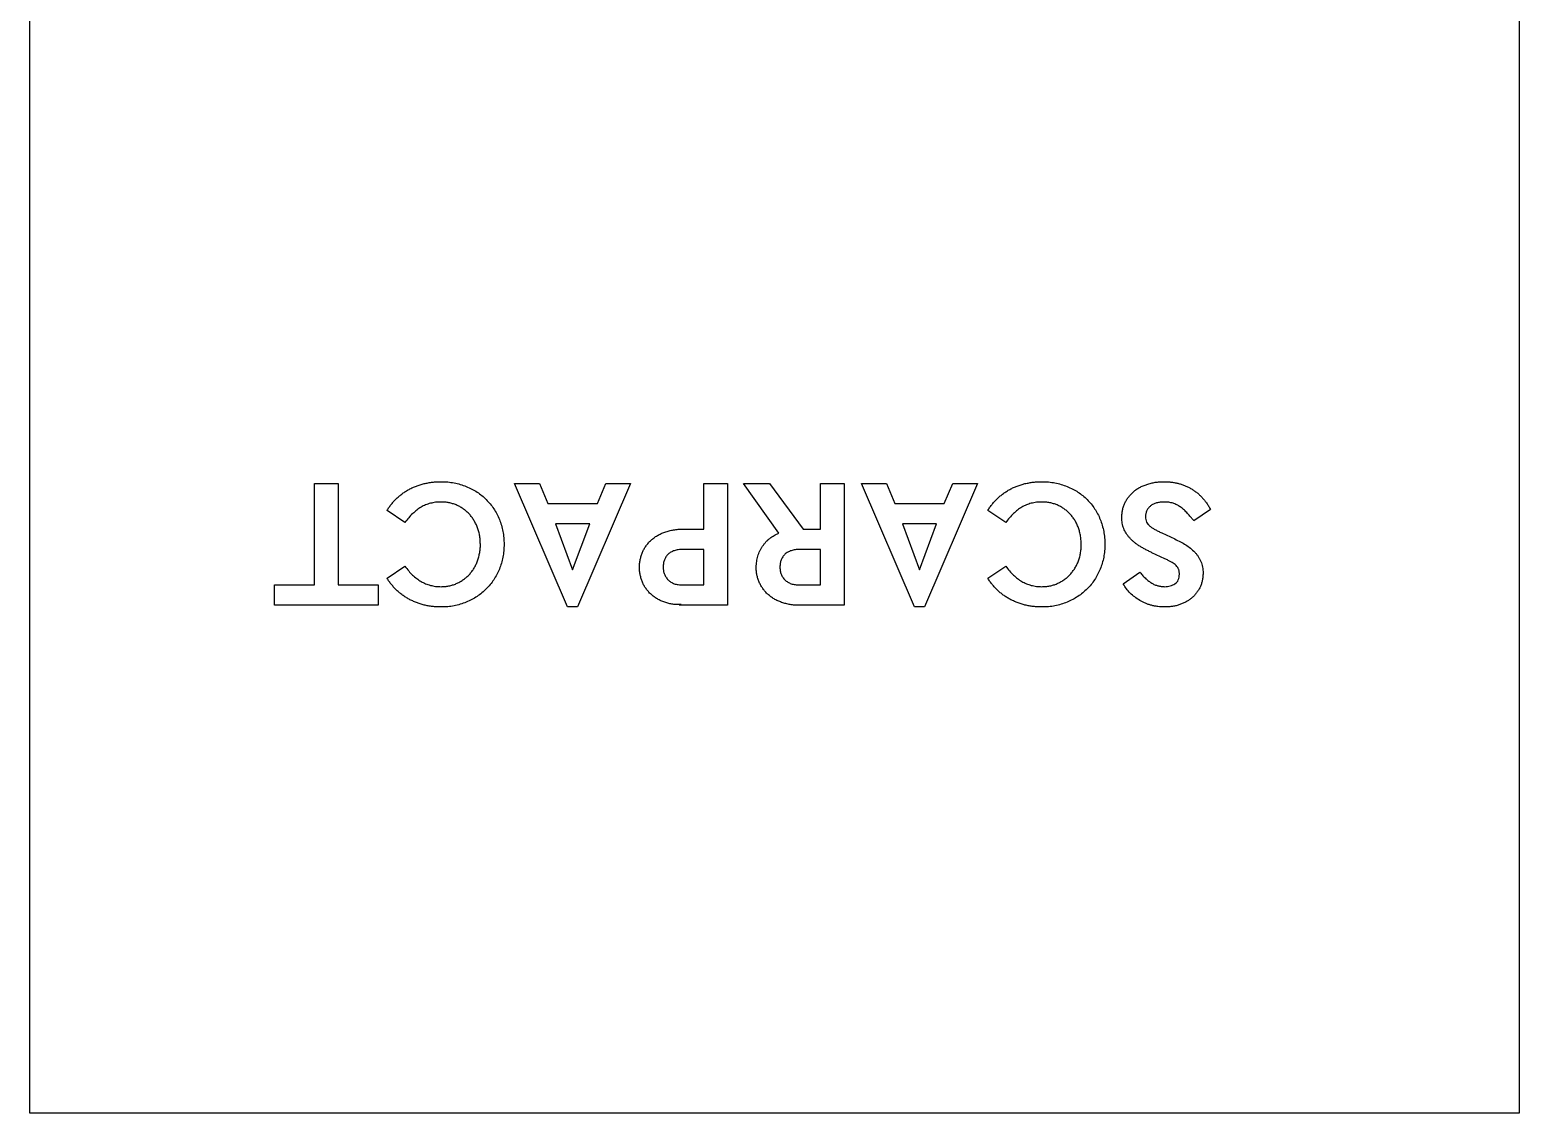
# Model space of a CAD drawing. Header units: millimetres. Extents: x -950 to 150, y -800 to 800.
# Drawn here: x -950 to 150, y -800 to 0 of the extents above; entities that cross this region are included whole.
import ezdxf

# ---------------------------------------------------------------- set-up
doc = ezdxf.new("R2010")
doc.units = ezdxf.units.MM

msp = doc.modelspace()

# ---------------------------------------------------------------- linework, layer by layer
at = {"color": 7, "linetype": 'Continuous', "lineweight": 25}
for p, q in [((-950, -800), (-950, 800)), ((150, 800), (150, -800)), ((-739.7, -409.9), (-739.7, -334.9)), ((-739.7, -334.9), (-722.2, -334.9)), ((-722.2, -334.9), (-722.2, -409.9)), ((-592, -334.9), (-573.6, -334.9)), ((-552.9, -426.2), (-592, -334.9)), ((-573.6, -334.9), (-567.3, -349.9)), ((-506.4, -334.9), (-545.4, -426.2)), ((-530.8, -349.9), (-524.6, -334.9)), ((-524.6, -334.9), (-506.4, -334.9)), ((-452.2, -368.7), (-452.2, -334.9)), ((-452.2, -334.9), (-434.7, -334.9)), ((-434.7, -334.9), (-434.7, -424.9)), ((-396.8, -371.8), (-423, -334.9)), ((-423, -334.9), (-403.8, -334.9)), ((-403.8, -334.9), (-378.9, -368.7)), ((-366, -368.7), (-366, -334.9)), ((-366, -334.9), (-348.5, -334.9)), ((-348.5, -334.9), (-348.5, -424.9)), ((-335.8, -334.9), (-317.3, -334.9)), ((-296.7, -426.2), (-335.8, -334.9)), ((-317.3, -334.9), (-311.1, -349.9)), ((-250.1, -334.9), (-289.1, -426.2)), ((-274.6, -349.9), (-268.4, -334.9)), ((-268.4, -334.9), (-250.1, -334.9)), ((-567.3, -349.9), (-530.8, -349.9)), ((-311.1, -349.9), (-274.6, -349.9)), ((-672.9, -363.8), (-686.1, -354.9)), ((-229.2, -363.8), (-242.4, -354.9)), ((-78, -354.1), (-90.2, -362.6)), ((-561.8, -364.9), (-549.2, -398.7)), ((-536.5, -364.9), (-561.8, -364.9)), ((-549.2, -398.7), (-536.5, -364.9)), ((-467.6, -368.7), (-452.2, -368.7)), ((-378.9, -368.7), (-366, -368.7)), ((-305.5, -364.9), (-292.9, -398.7)), ((-280.3, -364.9), (-305.5, -364.9)), ((-292.9, -398.7), (-280.3, -364.9)), ((-114, -371.5), (-104.4, -376)), ((-452.2, -383.7), (-467.7, -383.7)), ((-452.2, -409.9), (-452.2, -383.7)), ((-366, -383.7), (-381.4, -383.7)), ((-366, -409.9), (-366, -383.7)), ((-111.6, -390.6), (-121.3, -386.1)), ((-686.1, -405), (-672.9, -396.1)), ((-242.4, -405), (-229.2, -396.1)), ((-142.4, -409.2), (-130.1, -400.6)), ((-769.3, -424.9), (-769.3, -409.9)), ((-769.3, -409.9), (-739.7, -409.9)), ((-722.2, -409.9), (-692.8, -409.9)), ((-692.8, -409.9), (-692.8, -424.9)), ((-467.7, -409.9), (-452.2, -409.9)), ((-381.4, -409.9), (-366, -409.9)), ((-692.8, -424.9), (-769.3, -424.9)), ((-545.4, -426.2), (-552.9, -426.2)), ((-470.2, -424.9), (-469, -424.3)), ((-434.7, -424.9), (-470.2, -424.9)), ((-348.5, -424.9), (-381.5, -424.9)), ((-289.1, -426.2), (-296.7, -426.2)), ((150, -800), (-950, -800))]:
    msp.add_line(p, q, dxfattribs=at)
for points, knots in [([(-686.1, -354.9), (-685.6, -354.1), (-684.6, -352.5), (-682.9, -350.2), (-681.1, -348.1), (-679.1, -346.1), (-677, -344.2), (-674.8, -342.4), (-672.4, -340.8), (-669.9, -339.3), (-667.2, -338), (-664.5, -336.9), (-661.7, -335.9), (-658.7, -335.1), (-655.7, -334.5), (-652.6, -334), (-649.4, -333.8), (-647.2, -333.7), (-646.1, -333.7)], [0, 0, 0, 0, 0.05989, 0.119392, 0.178701, 0.23756, 0.297102, 0.357275, 0.418077, 0.479772, 0.542058, 0.604659, 0.66786, 0.731539, 0.796754, 0.862953, 0.930332, 1, 1, 1, 1]), ([(-686.1, -354.9), (-685.6, -354.1), (-684.6, -352.5), (-682.9, -350.2), (-681.1, -348.1), (-679.1, -346.1), (-677, -344.2), (-674.8, -342.4), (-672.4, -340.8), (-669.9, -339.3), (-667.2, -338), (-664.5, -336.9), (-661.7, -335.9), (-658.7, -335.1), (-655.7, -334.5), (-652.6, -334), (-649.4, -333.8), (-647.2, -333.7), (-646.1, -333.7)], [0, 0, 0, 0, 0.05989, 0.119392, 0.178701, 0.23756, 0.297102, 0.357275, 0.418077, 0.479772, 0.542058, 0.604659, 0.66786, 0.731539, 0.796754, 0.862953, 0.930332, 1, 1, 1, 1]), ([(-646.1, -333.7), (-644.5, -333.7), (-641.3, -333.8), (-636.6, -334.5), (-632, -335.6), (-627.7, -337.1), (-623.5, -339.1), (-619.6, -341.3), (-616, -343.9), (-612.8, -346.9), (-609.9, -350.1), (-607.3, -353.6), (-605, -357.5), (-603.1, -361.5), (-601.6, -365.9), (-600.5, -370.4), (-599.8, -375.1), (-599.8, -378.3), (-599.7, -379.9)], [0, 0, 0, 0, 0.066223, 0.130887, 0.194814, 0.258429, 0.321088, 0.382305, 0.442282, 0.501967, 0.561274, 0.62082, 0.681212, 0.742792, 0.805475, 0.868883, 0.93351, 1, 1, 1, 1]), ([(-646.1, -333.7), (-644.5, -333.7), (-641.3, -333.8), (-636.6, -334.5), (-632, -335.6), (-627.7, -337.1), (-623.5, -339.1), (-619.6, -341.3), (-616, -343.9), (-612.8, -346.9), (-609.9, -350.1), (-607.3, -353.6), (-605, -357.5), (-603.1, -361.5), (-601.6, -365.9), (-600.5, -370.4), (-599.8, -375.1), (-599.8, -378.3), (-599.7, -379.9)], [0, 0, 0, 0, 0.066223, 0.130887, 0.194814, 0.258429, 0.321088, 0.382305, 0.442282, 0.501967, 0.561274, 0.62082, 0.681212, 0.742792, 0.805475, 0.868883, 0.93351, 1, 1, 1, 1]), ([(-242.4, -354.9), (-241.9, -354.1), (-240.9, -352.5), (-239.2, -350.2), (-237.3, -348.1), (-235.4, -346.1), (-233.3, -344.2), (-231, -342.4), (-228.6, -340.8), (-226.1, -339.3), (-223.5, -338), (-220.7, -336.9), (-217.9, -335.9), (-215, -335.1), (-212, -334.5), (-208.9, -334), (-205.6, -333.8), (-203.5, -333.7), (-202.4, -333.7)], [0, 0, 0, 0, 0.0598902, 0.1193922, 0.1787012, 0.2375605, 0.2971024, 0.3572754, 0.4180772, 0.4797717, 0.5420578, 0.6046593, 0.66786, 0.7315385, 0.7967543, 0.8629533, 0.9303319, 1, 1, 1, 1]), ([(-242.4, -354.9), (-241.9, -354.1), (-240.9, -352.5), (-239.2, -350.2), (-237.3, -348.1), (-235.4, -346.1), (-233.3, -344.2), (-231, -342.4), (-228.6, -340.8), (-226.1, -339.3), (-223.5, -338), (-220.7, -336.9), (-217.9, -335.9), (-215, -335.1), (-212, -334.5), (-208.9, -334), (-205.6, -333.8), (-203.5, -333.7), (-202.4, -333.7)], [0, 0, 0, 0, 0.0598902, 0.1193922, 0.1787012, 0.2375605, 0.2971024, 0.3572754, 0.4180772, 0.4797717, 0.5420578, 0.6046593, 0.66786, 0.7315385, 0.7967543, 0.8629533, 0.9303319, 1, 1, 1, 1]), ([(-202.4, -333.7), (-200.8, -333.7), (-197.6, -333.8), (-192.9, -334.5), (-188.3, -335.6), (-183.9, -337.1), (-179.7, -339.1), (-175.9, -341.3), (-172.3, -343.9), (-169, -346.9), (-166.1, -350.1), (-163.5, -353.6), (-161.3, -357.5), (-159.3, -361.5), (-157.9, -365.9), (-156.8, -370.4), (-156.1, -375.1), (-156, -378.3), (-156, -379.9)], [0, 0, 0, 0, 0.0662234, 0.1308869, 0.1948138, 0.2584287, 0.3210879, 0.3823051, 0.4422821, 0.5019666, 0.5612742, 0.6208202, 0.6812123, 0.7427917, 0.8054752, 0.8688835, 0.9335101, 1, 1, 1, 1]), ([(-202.4, -333.7), (-200.8, -333.7), (-197.6, -333.8), (-192.9, -334.5), (-188.3, -335.6), (-183.9, -337.1), (-179.7, -339.1), (-175.9, -341.3), (-172.3, -343.9), (-169, -346.9), (-166.1, -350.1), (-163.5, -353.6), (-161.3, -357.5), (-159.3, -361.5), (-157.9, -365.9), (-156.8, -370.4), (-156.1, -375.1), (-156, -378.3), (-156, -379.9)], [0, 0, 0, 0, 0.0662234, 0.1308869, 0.1948138, 0.2584287, 0.3210879, 0.3823051, 0.4422821, 0.5019666, 0.5612742, 0.6208202, 0.6812123, 0.7427917, 0.8054752, 0.8688835, 0.9335101, 1, 1, 1, 1]), ([(-143.5, -360.2), (-143.5, -359.2), (-143.4, -357.3), (-143, -354.6), (-142.3, -352), (-141.3, -349.5), (-140.1, -347.2), (-138.6, -345), (-136.9, -343), (-134.9, -341.1), (-132.8, -339.4), (-130.4, -337.9), (-127.7, -336.7), (-124.9, -335.6), (-121.9, -334.7), (-118.8, -334.1), (-115.6, -333.7), (-113.4, -333.7), (-112.2, -333.7)], [0, 0, 0, 0, 0.062224, 0.122069, 0.180725, 0.238828, 0.296148, 0.353177, 0.410573, 0.468983, 0.528499, 0.589688, 0.652707, 0.718877, 0.78665, 0.856029, 0.926734, 1, 1, 1, 1]), ([(-143.5, -360.2), (-143.5, -359.2), (-143.4, -357.3), (-143, -354.6), (-142.3, -352), (-141.3, -349.5), (-140.1, -347.2), (-138.6, -345), (-136.9, -343), (-134.9, -341.1), (-132.8, -339.4), (-130.4, -337.9), (-127.7, -336.7), (-124.9, -335.6), (-121.9, -334.7), (-118.8, -334.1), (-115.6, -333.7), (-113.4, -333.7), (-112.2, -333.7)], [0, 0, 0, 0, 0.062224, 0.122069, 0.180725, 0.238828, 0.296148, 0.353177, 0.410573, 0.468983, 0.528499, 0.589688, 0.652707, 0.718877, 0.78665, 0.856029, 0.926734, 1, 1, 1, 1]), ([(-112.2, -333.7), (-111.3, -333.7), (-109.5, -333.7), (-106.8, -334), (-104.1, -334.4), (-101.5, -335), (-99.1, -335.7), (-96.7, -336.6), (-94.3, -337.7), (-92.1, -338.9), (-90, -340.3), (-87.9, -341.8), (-86, -343.5), (-84.2, -345.4), (-82.5, -347.3), (-80.9, -349.4), (-79.4, -351.7), (-78.5, -353.3), (-78, -354.1)], [0, 0, 0, 0, 0.066491, 0.131379, 0.19488, 0.257242, 0.318856, 0.379892, 0.440402, 0.501348, 0.56181, 0.622233, 0.683184, 0.744644, 0.806251, 0.869277, 0.93399, 1, 1, 1, 1]), ([(-112.2, -333.7), (-111.3, -333.7), (-109.5, -333.7), (-106.8, -334), (-104.1, -334.4), (-101.5, -335), (-99.1, -335.7), (-96.7, -336.6), (-94.3, -337.7), (-92.1, -338.9), (-90, -340.3), (-87.9, -341.8), (-86, -343.5), (-84.2, -345.4), (-82.5, -347.3), (-80.9, -349.4), (-79.4, -351.7), (-78.5, -353.3), (-78, -354.1)], [0, 0, 0, 0, 0.066491, 0.131379, 0.19488, 0.257242, 0.318856, 0.379892, 0.440402, 0.501348, 0.56181, 0.622233, 0.683184, 0.744644, 0.806251, 0.869277, 0.93399, 1, 1, 1, 1]), ([(-646.3, -348.7), (-647.6, -348.7), (-650.3, -348.8), (-654.1, -349.6), (-657.8, -350.7), (-661.1, -352.5), (-664.3, -354.6), (-667.3, -357.3), (-670.3, -360.3), (-672, -362.6), (-672.9, -363.8)], [0, 0, 0, 0, 0.127386, 0.249339, 0.36728, 0.48431, 0.603529, 0.728405, 0.860302, 1, 1, 1, 1]), ([(-646.3, -348.7), (-647.6, -348.7), (-650.3, -348.8), (-654.1, -349.6), (-657.8, -350.7), (-661.1, -352.5), (-664.3, -354.6), (-667.3, -357.3), (-670.3, -360.3), (-672, -362.6), (-672.9, -363.8)], [0, 0, 0, 0, 0.127386, 0.249339, 0.36728, 0.48431, 0.603529, 0.728405, 0.860302, 1, 1, 1, 1]), ([(-617.2, -379.9), (-617.3, -378.8), (-617.3, -376.5), (-617.7, -373.2), (-618.5, -370), (-619.5, -367), (-620.8, -364.2), (-622.3, -361.7), (-623.9, -359.3), (-625.8, -357.1), (-627.9, -355.2), (-630.1, -353.5), (-632.5, -352.1), (-635, -350.8), (-637.7, -349.9), (-640.4, -349.2), (-643.3, -348.8), (-645.3, -348.7), (-646.3, -348.7)], [0, 0, 0, 0, 0.0725901, 0.1428191, 0.2105924, 0.2767972, 0.341152, 0.4035549, 0.4641372, 0.5236447, 0.5824884, 0.6409931, 0.6987529, 0.7575695, 0.8167942, 0.8764144, 0.937251, 1, 1, 1, 1]), ([(-617.2, -379.9), (-617.3, -378.8), (-617.3, -376.5), (-617.7, -373.2), (-618.5, -370), (-619.5, -367), (-620.8, -364.2), (-622.3, -361.7), (-623.9, -359.3), (-625.8, -357.1), (-627.9, -355.2), (-630.1, -353.5), (-632.5, -352.1), (-635, -350.8), (-637.7, -349.9), (-640.4, -349.2), (-643.3, -348.8), (-645.3, -348.7), (-646.3, -348.7)], [0, 0, 0, 0, 0.0725901, 0.1428191, 0.2105924, 0.2767972, 0.341152, 0.4035549, 0.4641372, 0.5236447, 0.5824884, 0.6409931, 0.6987529, 0.7575695, 0.8167942, 0.8764144, 0.937251, 1, 1, 1, 1]), ([(-202.5, -348.7), (-203.9, -348.7), (-206.5, -348.8), (-210.4, -349.6), (-214, -350.7), (-217.4, -352.5), (-220.6, -354.6), (-223.6, -357.3), (-226.5, -360.3), (-228.3, -362.6), (-229.2, -363.8)], [0, 0, 0, 0, 0.127386, 0.249339, 0.36728, 0.48431, 0.603529, 0.728405, 0.860302, 1, 1, 1, 1]), ([(-202.5, -348.7), (-203.9, -348.7), (-206.5, -348.8), (-210.4, -349.6), (-214, -350.7), (-217.4, -352.5), (-220.6, -354.6), (-223.6, -357.3), (-226.5, -360.3), (-228.3, -362.6), (-229.2, -363.8)], [0, 0, 0, 0, 0.127386, 0.249339, 0.36728, 0.48431, 0.603529, 0.728405, 0.860302, 1, 1, 1, 1]), ([(-173.5, -379.9), (-173.5, -378.8), (-173.6, -376.5), (-174, -373.2), (-174.8, -370), (-175.8, -367), (-177, -364.2), (-178.5, -361.7), (-180.2, -359.3), (-182.1, -357.1), (-184.1, -355.2), (-186.4, -353.5), (-188.7, -352.1), (-191.2, -350.8), (-193.9, -349.9), (-196.7, -349.2), (-199.6, -348.8), (-201.5, -348.7), (-202.5, -348.7)], [0, 0, 0, 0, 0.0725901, 0.1428191, 0.2105924, 0.2767972, 0.341152, 0.4035549, 0.4641372, 0.5236447, 0.5824884, 0.6409931, 0.6987529, 0.7575695, 0.8167942, 0.8764144, 0.937251, 1, 1, 1, 1]), ([(-173.5, -379.9), (-173.5, -378.8), (-173.6, -376.5), (-174, -373.2), (-174.8, -370), (-175.8, -367), (-177, -364.2), (-178.5, -361.7), (-180.2, -359.3), (-182.1, -357.1), (-184.1, -355.2), (-186.4, -353.5), (-188.7, -352.1), (-191.2, -350.8), (-193.9, -349.9), (-196.7, -349.2), (-199.6, -348.8), (-201.5, -348.7), (-202.5, -348.7)], [0, 0, 0, 0, 0.0725901, 0.1428191, 0.2105924, 0.2767972, 0.341152, 0.4035549, 0.4641372, 0.5236447, 0.5824884, 0.6409931, 0.6987529, 0.7575695, 0.8167942, 0.8764144, 0.937251, 1, 1, 1, 1]), ([(-112.1, -348.7), (-113.1, -348.7), (-115.1, -348.8), (-117.8, -349.3), (-120.2, -350.2), (-122.2, -351.5), (-123.9, -353.1), (-125.1, -355), (-125.9, -357.2), (-125.9, -358.8), (-126, -359.6)], [0, 0, 0, 0, 0.15193, 0.289648, 0.417493, 0.53828, 0.653208, 0.765229, 0.878285, 1, 1, 1, 1]), ([(-112.1, -348.7), (-113.1, -348.7), (-115.1, -348.8), (-117.8, -349.3), (-120.2, -350.2), (-122.2, -351.5), (-123.9, -353.1), (-125.1, -355), (-125.9, -357.2), (-125.9, -358.8), (-126, -359.6)], [0, 0, 0, 0, 0.15193, 0.289648, 0.417493, 0.53828, 0.653208, 0.765229, 0.878285, 1, 1, 1, 1]), ([(-90.2, -362.6), (-90.7, -362), (-91.7, -360.9), (-93.1, -359.2), (-94.4, -357.8), (-95.9, -356.1), (-97.8, -354.2), (-100.2, -352.3), (-102.9, -350.7), (-105.2, -349.7), (-107.2, -349.2), (-108.7, -348.9), (-110.4, -348.7), (-111.5, -348.7), (-112.1, -348.7)], [0, 0, 0, 0, 0.0871021, 0.1665209, 0.2387318, 0.3032026, 0.4217807, 0.5355723, 0.6460276, 0.7571714, 0.8141624, 0.8731312, 0.9349123, 1, 1, 1, 1]), ([(-90.2, -362.6), (-90.7, -362), (-91.7, -360.9), (-93.1, -359.2), (-94.4, -357.8), (-95.9, -356.1), (-97.8, -354.2), (-100.2, -352.3), (-102.9, -350.7), (-105.2, -349.7), (-107.2, -349.2), (-108.7, -348.9), (-110.4, -348.7), (-111.5, -348.7), (-112.1, -348.7)], [0, 0, 0, 0, 0.0871021, 0.1665209, 0.2387318, 0.3032026, 0.4217807, 0.5355723, 0.6460276, 0.7571714, 0.8141624, 0.8731312, 0.9349123, 1, 1, 1, 1]), ([(-121.3, -386.1), (-122.1, -385.7), (-123.9, -384.9), (-126.3, -383.6), (-128.6, -382.3), (-130.8, -381), (-132.8, -379.6), (-134.6, -378.2), (-136.3, -376.7), (-137.8, -375.1), (-139.1, -373.5), (-140.3, -371.8), (-141.3, -370.1), (-142.1, -368.3), (-142.7, -366.4), (-143.2, -364.4), (-143.4, -362.3), (-143.5, -360.9), (-143.5, -360.2)], [0, 0, 0, 0, 0.079779, 0.15572, 0.22862, 0.298097, 0.364558, 0.428498, 0.490115, 0.549381, 0.606612, 0.662947, 0.71779, 0.772394, 0.826758, 0.882932, 0.940306, 1, 1, 1, 1]), ([(-121.3, -386.1), (-122.1, -385.7), (-123.9, -384.9), (-126.3, -383.6), (-128.6, -382.3), (-130.8, -381), (-132.8, -379.6), (-134.6, -378.2), (-136.3, -376.7), (-137.8, -375.1), (-139.1, -373.5), (-140.3, -371.8), (-141.3, -370.1), (-142.1, -368.3), (-142.7, -366.4), (-143.2, -364.4), (-143.4, -362.3), (-143.5, -360.9), (-143.5, -360.2)], [0, 0, 0, 0, 0.079779, 0.15572, 0.22862, 0.298097, 0.364558, 0.428498, 0.490115, 0.549381, 0.606612, 0.662947, 0.71779, 0.772394, 0.826758, 0.882932, 0.940306, 1, 1, 1, 1]), ([(-126, -359.6), (-125.9, -360.3), (-125.9, -361.6), (-125.2, -363.5), (-124.2, -365.1), (-122.8, -366.5), (-121.1, -367.8), (-119, -369), (-116.6, -370.3), (-114.9, -371.1), (-114, -371.5)], [0, 0, 0, 0, 0.115305, 0.220443, 0.323531, 0.432282, 0.550545, 0.684642, 0.834801, 1, 1, 1, 1]), ([(-126, -359.6), (-125.9, -360.3), (-125.9, -361.6), (-125.2, -363.5), (-124.2, -365.1), (-122.8, -366.5), (-121.1, -367.8), (-119, -369), (-116.6, -370.3), (-114.9, -371.1), (-114, -371.5)], [0, 0, 0, 0, 0.115305, 0.220443, 0.323531, 0.432282, 0.550545, 0.684642, 0.834801, 1, 1, 1, 1]), ([(-499.7, -396.9), (-499.7, -395.9), (-499.7, -394), (-499.2, -391.2), (-498.5, -388.4), (-497.6, -385.8), (-496.4, -383.4), (-494.9, -381.1), (-493.2, -378.9), (-491.2, -376.9), (-489, -375.1), (-486.5, -373.4), (-483.8, -372), (-480.9, -370.8), (-477.8, -369.9), (-474.5, -369.2), (-471.1, -368.8), (-468.8, -368.7), (-467.6, -368.7)], [0, 0, 0, 0, 0.060845, 0.1198, 0.178269, 0.236084, 0.293365, 0.350617, 0.408397, 0.466949, 0.526645, 0.58819, 0.65132, 0.71715, 0.785016, 0.854217, 0.925707, 1, 1, 1, 1]), ([(-499.7, -396.9), (-499.7, -395.9), (-499.7, -394), (-499.2, -391.2), (-498.5, -388.4), (-497.6, -385.8), (-496.4, -383.4), (-494.9, -381.1), (-493.2, -378.9), (-491.2, -376.9), (-489, -375.1), (-486.5, -373.4), (-483.8, -372), (-480.9, -370.8), (-477.8, -369.9), (-474.5, -369.2), (-471.1, -368.8), (-468.8, -368.7), (-467.6, -368.7)], [0, 0, 0, 0, 0.060845, 0.1198, 0.178269, 0.236084, 0.293365, 0.350617, 0.408397, 0.466949, 0.526645, 0.58819, 0.65132, 0.71715, 0.785016, 0.854217, 0.925707, 1, 1, 1, 1]), ([(-413.5, -396.9), (-413.5, -396.2), (-413.4, -394.7), (-413.2, -392.6), (-412.8, -390.6), (-412.3, -388.6), (-411.7, -386.7), (-410.9, -384.8), (-409.9, -383), (-408.8, -381.3), (-407.6, -379.6), (-406.3, -378.1), (-405, -376.8), (-403.5, -375.5), (-401.9, -374.4), (-400.3, -373.4), (-398.6, -372.5), (-397.4, -372), (-396.8, -371.8)], [0, 0, 0, 0, 0.067484, 0.133441, 0.198272, 0.261637, 0.32504, 0.387906, 0.4507, 0.514588, 0.57802, 0.639637, 0.699783, 0.759687, 0.819722, 0.87891, 0.938961, 1, 1, 1, 1]), ([(-413.5, -396.9), (-413.5, -396.2), (-413.4, -394.7), (-413.2, -392.6), (-412.8, -390.6), (-412.3, -388.6), (-411.7, -386.7), (-410.9, -384.8), (-409.9, -383), (-408.8, -381.3), (-407.6, -379.6), (-406.3, -378.1), (-405, -376.8), (-403.5, -375.5), (-401.9, -374.4), (-400.3, -373.4), (-398.6, -372.5), (-397.4, -372), (-396.8, -371.8)], [0, 0, 0, 0, 0.067484, 0.133441, 0.198272, 0.261637, 0.32504, 0.387906, 0.4507, 0.514588, 0.57802, 0.639637, 0.699783, 0.759687, 0.819722, 0.87891, 0.938961, 1, 1, 1, 1]), ([(-646.3, -411.2), (-645.3, -411.2), (-643.3, -411.1), (-640.5, -410.7), (-637.7, -410), (-635, -409), (-632.5, -407.8), (-630.1, -406.3), (-627.9, -404.6), (-625.8, -402.7), (-623.9, -400.5), (-622.2, -398.2), (-620.8, -395.6), (-619.5, -392.8), (-618.5, -389.8), (-617.8, -386.7), (-617.3, -383.4), (-617.2, -381.1), (-617.2, -379.9)], [0, 0, 0, 0, 0.061958, 0.122822, 0.182469, 0.24186, 0.300703, 0.359188, 0.417641, 0.476812, 0.536654, 0.597166, 0.659952, 0.724336, 0.790182, 0.857893, 0.927395, 1, 1, 1, 1]), ([(-646.3, -411.2), (-645.3, -411.2), (-643.3, -411.1), (-640.5, -410.7), (-637.7, -410), (-635, -409), (-632.5, -407.8), (-630.1, -406.3), (-627.9, -404.6), (-625.8, -402.7), (-623.9, -400.5), (-622.2, -398.2), (-620.8, -395.6), (-619.5, -392.8), (-618.5, -389.8), (-617.8, -386.7), (-617.3, -383.4), (-617.2, -381.1), (-617.2, -379.9)], [0, 0, 0, 0, 0.061958, 0.122822, 0.182469, 0.24186, 0.300703, 0.359188, 0.417641, 0.476812, 0.536654, 0.597166, 0.659952, 0.724336, 0.790182, 0.857893, 0.927395, 1, 1, 1, 1]), ([(-599.7, -379.9), (-599.8, -381.5), (-599.8, -384.7), (-600.5, -389.4), (-601.6, -393.9), (-603.1, -398.2), (-605, -402.3), (-607.3, -406.1), (-609.9, -409.7), (-612.8, -412.9), (-616.1, -415.9), (-619.6, -418.5), (-623.5, -420.8), (-627.7, -422.7), (-632.1, -424.3), (-636.6, -425.4), (-641.3, -426.1), (-644.5, -426.1), (-646.1, -426.2)], [0, 0, 0, 0, 0.065746, 0.129634, 0.192577, 0.255062, 0.316935, 0.377609, 0.437421, 0.497354, 0.557269, 0.617827, 0.678866, 0.74182, 0.805489, 0.869533, 0.933987, 1, 1, 1, 1]), ([(-599.7, -379.9), (-599.8, -381.5), (-599.8, -384.7), (-600.5, -389.4), (-601.6, -393.9), (-603.1, -398.2), (-605, -402.3), (-607.3, -406.1), (-609.9, -409.7), (-612.8, -412.9), (-616.1, -415.9), (-619.6, -418.5), (-623.5, -420.8), (-627.7, -422.7), (-632.1, -424.3), (-636.6, -425.4), (-641.3, -426.1), (-644.5, -426.1), (-646.1, -426.2)], [0, 0, 0, 0, 0.065746, 0.129634, 0.192577, 0.255062, 0.316935, 0.377609, 0.437421, 0.497354, 0.557269, 0.617827, 0.678866, 0.74182, 0.805489, 0.869533, 0.933987, 1, 1, 1, 1]), ([(-467.7, -383.7), (-468.3, -383.7), (-469.4, -383.7), (-471, -383.9), (-472.6, -384.2), (-474, -384.6), (-475.3, -385.1), (-476.5, -385.7), (-477.6, -386.4), (-478.9, -387.5), (-480.2, -389.2), (-481.4, -391.5), (-482.1, -394), (-482.2, -395.8), (-482.2, -396.8)], [0, 0, 0, 0, 0.0784578, 0.1528894, 0.2227093, 0.2885467, 0.3518658, 0.4125558, 0.4709581, 0.5290605, 0.6435595, 0.7566532, 0.8735673, 1, 1, 1, 1]), ([(-381.4, -383.7), (-382, -383.7), (-383.1, -383.7), (-384.8, -383.9), (-386.3, -384.2), (-387.7, -384.6), (-389, -385.1), (-390.2, -385.7), (-391.3, -386.4), (-392.6, -387.5), (-394, -389.2), (-395.2, -391.5), (-395.9, -394), (-395.9, -395.8), (-396, -396.8)], [0, 0, 0, 0, 0.0784578, 0.1528894, 0.2227093, 0.2885467, 0.3518658, 0.4125558, 0.4709581, 0.5290605, 0.6435595, 0.7566532, 0.8735673, 1, 1, 1, 1]), ([(-202.5, -411.2), (-201.5, -411.2), (-199.6, -411.1), (-196.7, -410.7), (-193.9, -410), (-191.3, -409), (-188.8, -407.8), (-186.4, -406.3), (-184.1, -404.6), (-182.1, -402.7), (-180.2, -400.5), (-178.5, -398.2), (-177, -395.6), (-175.7, -392.8), (-174.7, -389.8), (-174, -386.7), (-173.5, -383.4), (-173.5, -381.1), (-173.5, -379.9)], [0, 0, 0, 0, 0.061958, 0.122822, 0.182469, 0.24186, 0.300703, 0.359188, 0.417641, 0.476812, 0.536654, 0.597166, 0.659952, 0.724336, 0.790182, 0.857893, 0.927395, 1, 1, 1, 1]), ([(-202.5, -411.2), (-201.5, -411.2), (-199.6, -411.1), (-196.7, -410.7), (-193.9, -410), (-191.3, -409), (-188.8, -407.8), (-186.4, -406.3), (-184.1, -404.6), (-182.1, -402.7), (-180.2, -400.5), (-178.5, -398.2), (-177, -395.6), (-175.7, -392.8), (-174.7, -389.8), (-174, -386.7), (-173.5, -383.4), (-173.5, -381.1), (-173.5, -379.9)], [0, 0, 0, 0, 0.061958, 0.122822, 0.182469, 0.24186, 0.300703, 0.359188, 0.417641, 0.476812, 0.536654, 0.597166, 0.659952, 0.724336, 0.790182, 0.857893, 0.927395, 1, 1, 1, 1]), ([(-156, -379.9), (-156, -381.5), (-156.1, -384.7), (-156.8, -389.4), (-157.9, -393.9), (-159.4, -398.2), (-161.3, -402.3), (-163.5, -406.1), (-166.1, -409.7), (-169.1, -412.9), (-172.3, -415.9), (-175.9, -418.5), (-179.8, -420.8), (-183.9, -422.7), (-188.3, -424.3), (-192.9, -425.4), (-197.6, -426.1), (-200.8, -426.1), (-202.4, -426.2)], [0, 0, 0, 0, 0.065746, 0.129634, 0.192577, 0.255062, 0.316935, 0.377609, 0.437421, 0.497354, 0.557269, 0.617827, 0.678866, 0.74182, 0.805489, 0.869533, 0.933987, 1, 1, 1, 1]), ([(-156, -379.9), (-156, -381.5), (-156.1, -384.7), (-156.8, -389.4), (-157.9, -393.9), (-159.4, -398.2), (-161.3, -402.3), (-163.5, -406.1), (-166.1, -409.7), (-169.1, -412.9), (-172.3, -415.9), (-175.9, -418.5), (-179.8, -420.8), (-183.9, -422.7), (-188.3, -424.3), (-192.9, -425.4), (-197.6, -426.1), (-200.8, -426.1), (-202.4, -426.2)], [0, 0, 0, 0, 0.065746, 0.129634, 0.192577, 0.255062, 0.316935, 0.377609, 0.437421, 0.497354, 0.557269, 0.617827, 0.678866, 0.74182, 0.805489, 0.869533, 0.933987, 1, 1, 1, 1]), ([(-104.4, -376), (-103, -376.7), (-100.2, -378), (-96.3, -380.2), (-92.8, -382.7), (-90.1, -385.1), (-88.3, -387.2), (-87.1, -388.9), (-86, -390.7), (-85.1, -392.6), (-84.4, -394.6), (-83.8, -396.7), (-83.5, -399), (-83.5, -400.5), (-83.5, -401.3)], [0, 0, 0, 0, 0.133268, 0.261491, 0.384656, 0.505756, 0.56561, 0.624885, 0.683855, 0.743372, 0.804035, 0.866818, 0.931733, 1, 1, 1, 1]), ([(-104.4, -376), (-103, -376.7), (-100.2, -378), (-96.3, -380.2), (-92.8, -382.7), (-90.1, -385.1), (-88.3, -387.2), (-87.1, -388.9), (-86, -390.7), (-85.1, -392.6), (-84.4, -394.6), (-83.8, -396.7), (-83.5, -399), (-83.5, -400.5), (-83.5, -401.3)], [0, 0, 0, 0, 0.133268, 0.261491, 0.384656, 0.505756, 0.56561, 0.624885, 0.683855, 0.743372, 0.804035, 0.866818, 0.931733, 1, 1, 1, 1]), ([(-101, -401.9), (-101, -401.5), (-101, -400.7), (-101.1, -399.6), (-101.4, -398.6), (-101.9, -397.5), (-102.7, -396.2), (-104, -394.9), (-105.5, -393.7), (-107.3, -392.7), (-109.3, -391.7), (-110.8, -391), (-111.6, -390.6)], [0, 0, 0, 0, 0.073108, 0.139577, 0.199285, 0.255276, 0.363407, 0.473389, 0.58764, 0.707623, 0.842468, 1, 1, 1, 1]), ([(-101, -401.9), (-101, -401.5), (-101, -400.7), (-101.1, -399.6), (-101.4, -398.6), (-101.9, -397.5), (-102.7, -396.2), (-104, -394.9), (-105.5, -393.7), (-107.3, -392.7), (-109.3, -391.7), (-110.8, -391), (-111.6, -390.6)], [0, 0, 0, 0, 0.073108, 0.139577, 0.199285, 0.255276, 0.363407, 0.473389, 0.58764, 0.707623, 0.842468, 1, 1, 1, 1]), ([(-646.1, -426.2), (-647.2, -426.2), (-649.4, -426.1), (-652.6, -425.9), (-655.7, -425.4), (-658.7, -424.8), (-661.6, -424), (-664.5, -423), (-667.2, -421.8), (-669.9, -420.5), (-672.4, -419), (-674.8, -417.4), (-677, -415.7), (-679.1, -413.8), (-681.1, -411.8), (-682.9, -409.6), (-684.6, -407.4), (-685.6, -405.8), (-686.1, -405)], [0, 0, 0, 0, 0.06927, 0.137072, 0.202876, 0.268105, 0.331796, 0.395009, 0.457784, 0.520082, 0.581789, 0.642943, 0.702875, 0.762429, 0.821594, 0.880915, 0.940098, 1, 1, 1, 1]), ([(-646.1, -426.2), (-647.2, -426.2), (-649.4, -426.1), (-652.6, -425.9), (-655.7, -425.4), (-658.7, -424.8), (-661.6, -424), (-664.5, -423), (-667.2, -421.8), (-669.9, -420.5), (-672.4, -419), (-674.8, -417.4), (-677, -415.7), (-679.1, -413.8), (-681.1, -411.8), (-682.9, -409.6), (-684.6, -407.4), (-685.6, -405.8), (-686.1, -405)], [0, 0, 0, 0, 0.06927, 0.137072, 0.202876, 0.268105, 0.331796, 0.395009, 0.457784, 0.520082, 0.581789, 0.642943, 0.702875, 0.762429, 0.821594, 0.880915, 0.940098, 1, 1, 1, 1]), ([(-672.9, -396.1), (-672, -397.3), (-670.3, -399.6), (-667.4, -402.6), (-664.3, -405.2), (-661.1, -407.4), (-657.7, -409.1), (-654.1, -410.3), (-650.3, -411.1), (-647.6, -411.1), (-646.3, -411.2)], [0, 0, 0, 0, 0.139762, 0.271298, 0.396299, 0.516079, 0.633162, 0.751157, 0.873167, 1, 1, 1, 1]), ([(-672.9, -396.1), (-672, -397.3), (-670.3, -399.6), (-667.4, -402.6), (-664.3, -405.2), (-661.1, -407.4), (-657.7, -409.1), (-654.1, -410.3), (-650.3, -411.1), (-647.6, -411.1), (-646.3, -411.2)], [0, 0, 0, 0, 0.139762, 0.271298, 0.396299, 0.516079, 0.633162, 0.751157, 0.873167, 1, 1, 1, 1]), ([(-469, -424.3), (-470, -424.4), (-472, -424.5), (-475, -424.3), (-478, -423.7), (-481, -422.8), (-483.8, -421.7), (-486.5, -420.3), (-489, -418.7), (-491.2, -416.9), (-493.2, -414.9), (-494.9, -412.7), (-496.4, -410.4), (-497.6, -407.9), (-498.5, -405.3), (-499.2, -402.6), (-499.7, -399.8), (-499.7, -397.8), (-499.7, -396.9)], [0, 0, 0, 0, 0.064405, 0.128879, 0.194775, 0.26236, 0.329904, 0.39479, 0.457303, 0.518843, 0.579204, 0.638769, 0.697563, 0.756614, 0.816216, 0.876083, 0.937276, 1, 1, 1, 1]), ([(-469, -424.3), (-470, -424.4), (-472, -424.5), (-475, -424.3), (-478, -423.7), (-481, -422.8), (-483.8, -421.7), (-486.5, -420.3), (-489, -418.7), (-491.2, -416.9), (-493.2, -414.9), (-494.9, -412.7), (-496.4, -410.4), (-497.6, -407.9), (-498.5, -405.3), (-499.2, -402.6), (-499.7, -399.8), (-499.7, -397.8), (-499.7, -396.9)], [0, 0, 0, 0, 0.064405, 0.128879, 0.194775, 0.26236, 0.329904, 0.39479, 0.457303, 0.518843, 0.579204, 0.638769, 0.697563, 0.756614, 0.816216, 0.876083, 0.937276, 1, 1, 1, 1]), ([(-482.2, -396.8), (-482.2, -397.7), (-482.1, -399.5), (-481.4, -402), (-480.2, -404.3), (-478.8, -406), (-477.5, -407.1), (-476.5, -407.9), (-475.2, -408.5), (-474, -409.1), (-472.5, -409.4), (-471, -409.7), (-469.4, -409.9), (-468.3, -409.9), (-467.7, -409.9)], [0, 0, 0, 0, 0.125294, 0.241965, 0.356009, 0.470948, 0.529507, 0.589506, 0.65007, 0.712767, 0.778467, 0.848303, 0.921705, 1, 1, 1, 1]), ([(-381.5, -424.9), (-382.6, -424.9), (-385, -424.9), (-388.4, -424.5), (-391.6, -423.8), (-394.7, -422.8), (-397.6, -421.7), (-400.3, -420.3), (-402.7, -418.7), (-404.9, -416.9), (-406.9, -414.9), (-408.6, -412.7), (-410.1, -410.4), (-411.3, -407.9), (-412.3, -405.3), (-413, -402.6), (-413.4, -399.8), (-413.5, -397.9), (-413.5, -396.9)], [0, 0, 0, 0, 0.074137, 0.145416, 0.214851, 0.282438, 0.348181, 0.411336, 0.472181, 0.53208, 0.590832, 0.648808, 0.706034, 0.76351, 0.821522, 0.879792, 0.938949, 1, 1, 1, 1]), ([(-381.5, -424.9), (-382.6, -424.9), (-385, -424.9), (-388.4, -424.5), (-391.6, -423.8), (-394.7, -422.8), (-397.6, -421.7), (-400.3, -420.3), (-402.7, -418.7), (-404.9, -416.9), (-406.9, -414.9), (-408.6, -412.7), (-410.1, -410.4), (-411.3, -407.9), (-412.3, -405.3), (-413, -402.6), (-413.4, -399.8), (-413.5, -397.9), (-413.5, -396.9)], [0, 0, 0, 0, 0.074137, 0.145416, 0.214851, 0.282438, 0.348181, 0.411336, 0.472181, 0.53208, 0.590832, 0.648808, 0.706034, 0.76351, 0.821522, 0.879792, 0.938949, 1, 1, 1, 1]), ([(-396, -396.8), (-395.9, -397.7), (-395.9, -399.5), (-395.2, -402), (-394, -404.3), (-392.6, -406), (-391.3, -407.1), (-390.2, -407.9), (-389, -408.5), (-387.7, -409.1), (-386.3, -409.4), (-384.8, -409.7), (-383.1, -409.9), (-382, -409.9), (-381.4, -409.9)], [0, 0, 0, 0, 0.125294, 0.241965, 0.356009, 0.470948, 0.529507, 0.589506, 0.65007, 0.712767, 0.778467, 0.848303, 0.921705, 1, 1, 1, 1]), ([(-202.4, -426.2), (-203.5, -426.2), (-205.6, -426.1), (-208.8, -425.9), (-211.9, -425.4), (-215, -424.8), (-217.9, -424), (-220.7, -423), (-223.5, -421.8), (-226.1, -420.5), (-228.6, -419), (-231, -417.4), (-233.3, -415.7), (-235.4, -413.8), (-237.3, -411.8), (-239.2, -409.6), (-240.9, -407.4), (-241.9, -405.8), (-242.4, -405)], [0, 0, 0, 0, 0.0692698, 0.1370724, 0.2028764, 0.2681049, 0.3317958, 0.3950089, 0.4577839, 0.5200821, 0.5817886, 0.6429435, 0.7028752, 0.7624287, 0.8215945, 0.8809151, 0.9400981, 1, 1, 1, 1]), ([(-202.4, -426.2), (-203.5, -426.2), (-205.6, -426.1), (-208.8, -425.9), (-211.9, -425.4), (-215, -424.8), (-217.9, -424), (-220.7, -423), (-223.5, -421.8), (-226.1, -420.5), (-228.6, -419), (-231, -417.4), (-233.3, -415.7), (-235.4, -413.8), (-237.3, -411.8), (-239.2, -409.6), (-240.9, -407.4), (-241.9, -405.8), (-242.4, -405)], [0, 0, 0, 0, 0.0692698, 0.1370724, 0.2028764, 0.2681049, 0.3317958, 0.3950089, 0.4577839, 0.5200821, 0.5817886, 0.6429435, 0.7028752, 0.7624287, 0.8215945, 0.8809151, 0.9400981, 1, 1, 1, 1]), ([(-229.2, -396.1), (-228.3, -397.3), (-226.5, -399.6), (-223.6, -402.6), (-220.6, -405.2), (-217.4, -407.4), (-214, -409.1), (-210.4, -410.3), (-206.5, -411.1), (-203.9, -411.1), (-202.5, -411.2)], [0, 0, 0, 0, 0.139762, 0.271298, 0.396299, 0.516079, 0.633162, 0.751157, 0.873167, 1, 1, 1, 1]), ([(-229.2, -396.1), (-228.3, -397.3), (-226.5, -399.6), (-223.6, -402.6), (-220.6, -405.2), (-217.4, -407.4), (-214, -409.1), (-210.4, -410.3), (-206.5, -411.1), (-203.9, -411.1), (-202.5, -411.2)], [0, 0, 0, 0, 0.139762, 0.271298, 0.396299, 0.516079, 0.633162, 0.751157, 0.873167, 1, 1, 1, 1]), ([(-130.1, -400.6), (-129.4, -401.4), (-128, -403.1), (-125.9, -405.3), (-123.7, -407.1), (-121.5, -408.6), (-119.2, -409.8), (-116.8, -410.6), (-114.3, -411.1), (-112.6, -411.2), (-111.7, -411.2)], [0, 0, 0, 0, 0.1509287, 0.2895211, 0.4186292, 0.5379348, 0.6525637, 0.7661551, 0.8809485, 1, 1, 1, 1]), ([(-130.1, -400.6), (-129.4, -401.4), (-128, -403.1), (-125.9, -405.3), (-123.7, -407.1), (-121.5, -408.6), (-119.2, -409.8), (-116.8, -410.6), (-114.3, -411.1), (-112.6, -411.2), (-111.7, -411.2)], [0, 0, 0, 0, 0.1509287, 0.2895211, 0.4186292, 0.5379348, 0.6525637, 0.7661551, 0.8809485, 1, 1, 1, 1]), ([(-83.5, -401.3), (-83.5, -402.2), (-83.6, -404.1), (-84, -406.7), (-84.7, -409.2), (-85.6, -411.6), (-86.9, -413.8), (-88.3, -415.9), (-89.9, -417.8), (-91.7, -419.5), (-93.7, -421), (-95.9, -422.4), (-98.2, -423.5), (-100.7, -424.5), (-103.3, -425.3), (-106, -425.8), (-108.8, -426.1), (-110.8, -426.2), (-111.7, -426.2)], [0, 0, 0, 0, 0.06592, 0.129726, 0.191377, 0.251906, 0.311668, 0.370699, 0.429541, 0.48857, 0.548389, 0.608989, 0.670575, 0.733691, 0.798399, 0.864143, 0.931322, 1, 1, 1, 1]), ([(-83.5, -401.3), (-83.5, -402.2), (-83.6, -404.1), (-84, -406.7), (-84.7, -409.2), (-85.6, -411.6), (-86.9, -413.8), (-88.3, -415.9), (-89.9, -417.8), (-91.7, -419.5), (-93.7, -421), (-95.9, -422.4), (-98.2, -423.5), (-100.7, -424.5), (-103.3, -425.3), (-106, -425.8), (-108.8, -426.1), (-110.8, -426.2), (-111.7, -426.2)], [0, 0, 0, 0, 0.06592, 0.129726, 0.191377, 0.251906, 0.311668, 0.370699, 0.429541, 0.48857, 0.548389, 0.608989, 0.670575, 0.733691, 0.798399, 0.864143, 0.931322, 1, 1, 1, 1]), ([(-111.7, -411.2), (-111, -411.2), (-109.7, -411.1), (-107.7, -410.7), (-105.9, -410), (-104.2, -409.1), (-102.7, -407.9), (-101.7, -406.2), (-101.1, -404.2), (-101, -402.7), (-101, -401.9)], [0, 0, 0, 0, 0.128544, 0.250759, 0.370579, 0.48917, 0.60585, 0.723729, 0.853085, 1, 1, 1, 1]), ([(-111.7, -411.2), (-111, -411.2), (-109.7, -411.1), (-107.7, -410.7), (-105.9, -410), (-104.2, -409.1), (-102.7, -407.9), (-101.7, -406.2), (-101.1, -404.2), (-101, -402.7), (-101, -401.9)], [0, 0, 0, 0, 0.128544, 0.250759, 0.370579, 0.48917, 0.60585, 0.723729, 0.853085, 1, 1, 1, 1]), ([(-111.7, -426.2), (-112.6, -426.2), (-114.3, -426.1), (-116.8, -425.9), (-119.3, -425.5), (-121.7, -425), (-123.9, -424.3), (-126.1, -423.5), (-128.3, -422.5), (-130.9, -421), (-134, -418.9), (-137.3, -416), (-140.2, -412.8), (-141.7, -410.4), (-142.4, -409.2)], [0, 0, 0, 0, 0.071186, 0.139934, 0.207677, 0.273395, 0.337734, 0.40125, 0.464446, 0.527677, 0.651099, 0.769237, 0.885127, 1, 1, 1, 1]), ([(-111.7, -426.2), (-112.6, -426.2), (-114.3, -426.1), (-116.8, -425.9), (-119.3, -425.5), (-121.7, -425), (-123.9, -424.3), (-126.1, -423.5), (-128.3, -422.5), (-130.9, -421), (-134, -418.9), (-137.3, -416), (-140.2, -412.8), (-141.7, -410.4), (-142.4, -409.2)], [0, 0, 0, 0, 0.071186, 0.139934, 0.207677, 0.273395, 0.337734, 0.40125, 0.464446, 0.527677, 0.651099, 0.769237, 0.885127, 1, 1, 1, 1])]:
    msp.add_open_spline(points, degree=3, knots=knots, dxfattribs=at)

doc.saveas('drawing.dxf')
